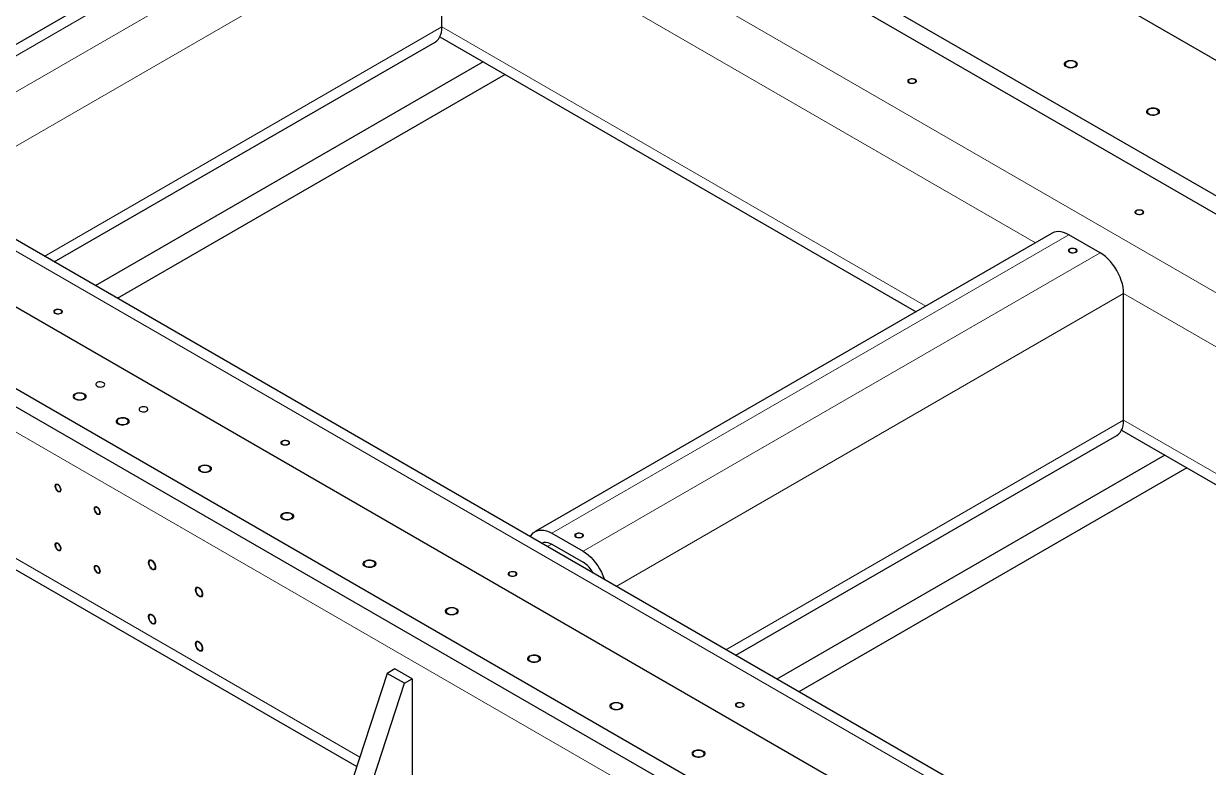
# Model space of a CAD drawing. Header units: millimetres. Extents: x 30 to 8380, y 30 to 5898.
# Drawn here: x 1466 to 2001, y 4706 to 5041 of the extents above; entities that cross this region are included whole.
import ezdxf

# ---------------------------------------------------------------- set-up
doc = ezdxf.new("R2010")
doc.units = ezdxf.units.MM
doc.header["$LTSCALE"] = 10

msp = doc.modelspace()

# ---------------------------------------------------------------- linework, layer by layer
at = {"color": 7, "linetype": 'Continuous', "lineweight": 25}
for p, q in [((2398.2003558, 4797.3803766), (785.9968947, 5728.085624)), ((732.9638861, 5697.4703198), (2345.1673472, 4766.7650724)), ((732.9638861, 5689.3049117), (2345.1673472, 4758.5996642)), ((2067.3491515, 4594.6319484), (448.0746226, 5529.4192365)), ((2030.858383, 4585.3183695), (418.6549219, 5516.023617)), ((386.8351167, 5497.6544345), (1999.0385778, 4566.949187)), ((386.8351167, 5489.4890263), (1999.0385778, 4558.7837789)), ((1622.7830009, 5124.276711), (1389.4377631, 4989.5693725)), ((1655.0311288, 5039.8409793), (1655.0311288, 5096.9988361)), ((1654.078211, 5035.3171697), (1868.9724847, 4911.2613461)), ((1479.9806458, 4933.7125692), (1651.9239175, 5032.9733072)), ((1673.6192058, 5024.0363936), (1498.5687228, 4922.9819008)), ((1683.5203098, 5018.3206079), (1508.4698269, 4917.2661151)), ((1930.3744507, 4946.7079467), (1697.029213, 4812.0006082)), ((1952.0159769, 4937.8012448), (1937.8738412, 4945.9653259)), ((1962.6225786, 4862.2722149), (1962.6225786, 4919.4300718)), ((1334.0046501, 4869.0362153), (1616.5570608, 4705.9221806)), ((1787.5720956, 4756.1438049), (1959.5153674, 4855.4045428)), ((1961.6696609, 4857.7484054), (2176.5639345, 4733.6925818)), ((1981.2106556, 4846.4676292), (1806.1601727, 4745.4131365)), ((1991.1117596, 4840.7518436), (1816.0612767, 4739.6973508)), ((1704.5286035, 4811.2579875), (1718.6707391, 4803.0939063)), ((1704.5286035, 4806.3587426), (1718.6707391, 4798.1946615)), ((1630.2823914, 4747.9830413), (1607.301421, 4677.5585526)), ((1633.8179253, 4750.0240616), (1630.2823914, 4747.9830413)), ((1638.060566, 4743.4927967), (1630.2823914, 4747.9830413)), ((1641.5960999, 4745.5338169), (1633.8179253, 4750.0240616)), ((1615.0795956, 4673.068308), (1638.060566, 4743.4927967)), ((1638.060566, 4743.4927967), (1641.5960999, 4745.5338169)), ((1641.5960999, 4745.5338169), (1641.5960999, 4684.2932561))]:
    msp.add_line(p, q, dxfattribs=at)
at = {"color": 8, "linetype": 'Continuous', "lineweight": 18}
for p, q in [((695.1336733, 5675.6300758), (2314.4082022, 4740.8427878)), ((440.5752321, 5528.6766157), (2059.849761, 4593.8893277)), ((380.4711557, 5481.7311588), (1999.7456846, 4546.9438707)), ((1396.9371536, 4988.8267518), (1630.2823914, 5123.5340902)), ((1411.0792893, 4980.6626707), (1644.4245271, 5115.3700091)), ((1426.0805084, 4964.8284563), (1655.0311288, 5096.9988361)), ((1655.0311288, 5096.9988361), (1922.8726221, 4942.3772332)), ((1475.5860284, 4936.2495278), (1655.0311288, 5039.8409793)), ((1655.0311288, 5039.8409793), (1873.3671021, 4913.7983048)), ((1704.5286035, 4811.2579875), (1937.8738412, 4945.9653259)), ((1718.6707391, 4803.0939063), (1952.0159769, 4937.8012448)), ((1733.6719582, 4787.2596919), (1962.6225786, 4919.4300718)), ((1962.6225786, 4919.4300718), (2230.464072, 4764.8084689)), ((1334.0046501, 4874.1101326), (1617.9503214, 4710.1917856)), ((1783.1774783, 4758.6807635), (1962.6225786, 4862.2722149)), ((1962.6225786, 4862.2722149), (2180.9585519, 4736.2295404)), ((1702.5592598, 4805.2206704), (1704.5296379, 4806.3581454))]:
    msp.add_line(p, q, dxfattribs=at)
at = {"color": 7, "linetype": 'Continuous', "lineweight": 25, "flags": 128}
for points in [[(1651.9239175, 5032.9733072), (1651.9245271, 5032.9736591), (1652.7171022, 5033.5402653), (1653.4053934, 5034.2631078), (1653.980745, 5035.1330962), (1654.4359216, 5036.13929), (1654.7651991, 5037.2690358), (1654.9644367, 5038.5081263), (1655.0311288, 5039.8409793)], [(1936.9546024, 5021.9742481), (1937.5079437, 5021.7320113), (1938.1539754, 5021.5849404), (1938.8447846, 5021.543943), (1939.5291368, 5021.6120596), (1940.156277, 5021.7842384), (1940.6796929, 5022.0477097), (1941.0605653, 5022.3829329), (1941.2706465, 5022.7650462), (1941.2943558, 5023.1657098), (1941.1299348, 5023.5552086), (1940.7895778, 5023.904655), (1940.2985275, 5024.1881322), (1939.693203, 5024.3846162), (1939.0184983, 5024.4795344), (1938.3244532, 5024.4658473), (1937.6625419, 5024.34457), (1937.0818553, 5024.1246971), (1936.6254603, 5023.8225355), (1936.3272056, 5023.4604952), (1936.2092113, 5023.065427), (1936.2802286, 5022.6666314), (1936.5349905, 5022.2936852), (1936.9546024, 5021.9742481)], [(1865.9610816, 5014.6660685), (1866.4165289, 5014.4783443), (1866.9528857, 5014.3861628), (1867.5120292, 5014.3995134), (1868.0333677, 5014.5169492), (1868.460406, 5014.7257444), (1868.746868, 5015.0032726), (1868.8617109, 5015.3194595), (1868.7924898, 5015.6400413), (1868.5467059, 5015.9302779), (1868.1509937, 5016.1587177), (1867.6482347, 5016.3006057), (1867.0929107, 5016.3405662), (1866.5451996, 5016.2742688), (1866.0644544, 5016.1088978), (1865.7027714, 5015.8623738), (1865.4993445, 5015.5614115), (1865.4762181, 5015.2386248), (1865.6358985, 5014.9289927), (1865.9610816, 5014.6660685)], [(1974.0777084, 5000.5435352), (1974.6310497, 5000.3012984), (1975.2770815, 5000.1542275), (1975.9678906, 5000.11323), (1976.6522428, 5000.1813467), (1977.279383, 5000.3535255), (1977.8027989, 5000.6169967), (1978.1836713, 5000.95222), (1978.3937525, 5001.3343332), (1978.4174618, 5001.7349969), (1978.2530408, 5002.1244956), (1977.9126838, 5002.473942), (1977.4216335, 5002.7574193), (1976.816309, 5002.9539032), (1976.1416043, 5003.0488215), (1975.4475593, 5003.0351344), (1974.785648, 5002.9138571), (1974.2049614, 5002.6939842), (1973.7485663, 5002.3918226), (1973.4503116, 5002.0297823), (1973.3323173, 5001.6347141), (1973.4033347, 5001.2359185), (1973.6580965, 5000.8629723), (1974.0777084, 5000.5435352)], [(1968.4915649, 4955.4764804), (1968.9470122, 4955.2887562), (1969.4833689, 4955.1965747), (1970.0425125, 4955.2099252), (1970.563851, 4955.3273611), (1970.9908893, 4955.5361563), (1971.2773512, 4955.8136845), (1971.3921942, 4956.1298714), (1971.3229731, 4956.4504532), (1971.0771892, 4956.7406898), (1970.681477, 4956.9691296), (1970.178718, 4957.1110176), (1969.6233939, 4957.1509781), (1969.0756828, 4957.0846807), (1968.5949377, 4956.9193097), (1968.2332547, 4956.6727857), (1968.0298278, 4956.3718234), (1968.0067014, 4956.0490367), (1968.1663817, 4955.7394046), (1968.4915649, 4955.4764804)], [(1937.8738412, 4945.9653259), (1936.6862786, 4946.5738776), (1935.5136503, 4947.0207494), (1934.3707028, 4947.3003214), (1933.2718092, 4947.409078), (1932.2307889, 4947.3456515), (1931.2607332, 4947.1108394), (1930.3744507, 4946.7079467)], [(1938.4395267, 4938.127808), (1938.894974, 4937.9400838), (1939.4313307, 4937.8479023), (1939.9904743, 4937.8612529), (1940.5118128, 4937.9786887), (1940.9388511, 4938.1874839), (1941.225313, 4938.4650122), (1941.340156, 4938.781199), (1941.2709349, 4939.1017808), (1941.025151, 4939.3920174), (1940.6294388, 4939.6204572), (1940.1266798, 4939.7623452), (1939.5713557, 4939.8023057), (1939.0236446, 4939.7360083), (1938.5428995, 4939.5706373), (1938.1812165, 4939.3241133), (1937.9777896, 4939.023151), (1937.9546632, 4938.7003643), (1938.1143435, 4938.3907322), (1938.4395267, 4938.127808)], [(1962.6225786, 4919.4300718), (1962.5558865, 4920.8399258), (1962.3566489, 4922.309051), (1962.0273714, 4923.8189726), (1961.5721948, 4925.3507021), (1960.9968432, 4926.8849774), (1960.308552, 4928.4025039), (1959.5159769, 4929.8841979), (1958.6290849, 4931.3114263), (1957.6590292, 4932.6662408), (1956.6180089, 4933.9316038), (1955.5191153, 4935.0916027), (1954.3761678, 4936.1316498), (1953.2035395, 4937.0386659), (1952.0159769, 4937.8012448)], [(1480.5878859, 4910.5740343), (1481.0433332, 4910.38631), (1481.5796899, 4910.2941285), (1482.1388335, 4910.3074791), (1482.660172, 4910.424915), (1483.0872103, 4910.6337101), (1483.3736722, 4910.9112384), (1483.4885152, 4911.2274253), (1483.4192941, 4911.548007), (1483.1735102, 4911.8382436), (1482.777798, 4912.0666834), (1482.275039, 4912.2085714), (1481.7197149, 4912.2485319), (1481.1720038, 4912.1822345), (1480.6912587, 4912.0168635), (1480.3295757, 4911.7703396), (1480.1261487, 4911.4693773), (1480.1030224, 4911.1465905), (1480.2627027, 4910.8369584), (1480.5878859, 4910.5740343)], [(1499.4676369, 4877.5924735), (1499.9473132, 4877.3881037), (1500.5100273, 4877.2744345), (1501.1057794, 4877.261566), (1501.6816345, 4877.3506414), (1502.1864253, 4877.5337461), (1502.5752989, 4877.7946105), (1502.8137021, 4878.1100555), (1502.8804519, 4878.4520526), (1502.7696171, 4878.7902137), (1502.491046, 4879.0944918), (1502.0694908, 4879.3378505), (1501.5424086, 4879.4986661), (1500.9566329, 4879.5626497), (1500.3642124, 4879.5241159), (1499.8177863, 4879.3864886), (1499.365907, 4879.1619967), (1499.048726, 4878.8705872), (1498.8944261, 4878.5381531), (1498.9167175, 4878.1942327), (1499.1136197, 4877.8693848), (1499.4676369, 4877.5924735)], [(1489.7095633, 4871.9592576), (1490.2629046, 4871.7170208), (1490.9089363, 4871.5699499), (1491.5997455, 4871.5289524), (1492.2840977, 4871.5970691), (1492.9112379, 4871.7692479), (1493.4346538, 4872.0327191), (1493.8155262, 4872.3679423), (1494.0256074, 4872.7500556), (1494.0493167, 4873.1507193), (1493.8848957, 4873.540218), (1493.5445387, 4873.8896644), (1493.0534884, 4874.1731417), (1492.4481639, 4874.3696256), (1491.7734592, 4874.4645439), (1491.0794141, 4874.4508568), (1490.4175028, 4874.3295795), (1489.8368162, 4874.1097065), (1489.3804212, 4873.807545), (1489.0821665, 4873.4455046), (1488.9641722, 4873.0504365), (1489.0351895, 4872.6516409), (1489.2899514, 4872.2786947), (1489.7095633, 4871.9592576)], [(1518.9130734, 4866.366862), (1519.3927497, 4866.1624922), (1519.9554637, 4866.048823), (1520.5512159, 4866.0359544), (1521.127071, 4866.1250299), (1521.6318618, 4866.3081346), (1522.0207354, 4866.568999), (1522.2591386, 4866.884444), (1522.3258884, 4867.2264411), (1522.2150536, 4867.5646022), (1521.9364825, 4867.8688803), (1521.5149273, 4868.1122389), (1520.9878451, 4868.2730546), (1520.4020693, 4868.3370381), (1519.8096489, 4868.2985043), (1519.2632228, 4868.1608771), (1518.8113435, 4867.9363851), (1518.4941624, 4867.6449756), (1518.3398625, 4867.3125415), (1518.362154, 4866.9686211), (1518.5590562, 4866.6437732), (1518.9130734, 4866.366862)], [(1509.1549998, 4860.733646), (1509.708341, 4860.4914092), (1510.3543728, 4860.3443383), (1511.0451819, 4860.3033409), (1511.7295342, 4860.3714575), (1512.3566744, 4860.5436363), (1512.8800903, 4860.8071076), (1513.2609627, 4861.1423308), (1513.4710439, 4861.5244441), (1513.4947532, 4861.9251078), (1513.3303321, 4862.3146065), (1512.9899751, 4862.6640529), (1512.4989249, 4862.9475302), (1511.8936004, 4863.1440141), (1511.2188957, 4863.2389323), (1510.5248506, 4863.2252452), (1509.8629393, 4863.1039679), (1509.2822527, 4862.884095), (1508.8258577, 4862.5819334), (1508.5276029, 4862.2198931), (1508.4096087, 4861.8248249), (1508.480626, 4861.4260293), (1508.7353879, 4861.0530831), (1509.1549998, 4860.733646)], [(1959.5153674, 4855.4045428), (1959.5159769, 4855.4048948), (1960.308552, 4855.971501), (1960.9968432, 4856.6943434), (1961.5721948, 4857.5643319), (1962.0273714, 4858.5705257), (1962.3566489, 4859.7002715), (1962.5558865, 4860.939362), (1962.6225786, 4862.2722149)], [(1583.1183691, 4851.3844461), (1583.5738164, 4851.1967219), (1584.1101732, 4851.1045404), (1584.6693167, 4851.117891), (1585.1906552, 4851.2353268), (1585.6176936, 4851.444122), (1585.9041555, 4851.7216503), (1586.0189984, 4852.0378372), (1585.9497774, 4852.3584189), (1585.7039935, 4852.6486555), (1585.3082812, 4852.8770953), (1584.8055222, 4853.0189833), (1584.2501982, 4853.0589438), (1583.7024871, 4852.9926464), (1583.2217419, 4852.8272754), (1582.8600589, 4852.5807515), (1582.656632, 4852.2797891), (1582.6335057, 4851.9570024), (1582.793186, 4851.6473703), (1583.1183691, 4851.3844461)], [(1546.2781058, 4839.3029331), (1546.8314471, 4839.0606963), (1547.4774788, 4838.9136254), (1548.1682879, 4838.872628), (1548.8526402, 4838.9407446), (1549.4797804, 4839.1129234), (1550.0031963, 4839.3763946), (1550.3840687, 4839.7116179), (1550.5941499, 4840.0937311), (1550.6178592, 4840.4943948), (1550.4534381, 4840.8838935), (1550.1130811, 4841.23334), (1549.6220309, 4841.5168172), (1549.0167064, 4841.7133011), (1548.3420017, 4841.8082194), (1547.6479566, 4841.7945323), (1546.9860453, 4841.673255), (1546.4053587, 4841.4533821), (1545.9489637, 4841.1512205), (1545.650709, 4840.7891802), (1545.5327147, 4840.394112), (1545.603732, 4839.9953164), (1545.8584939, 4839.6223702), (1546.2781058, 4839.3029331)], [(1482.9920489, 4830.9699306), (1482.9269168, 4831.4582522), (1482.7385786, 4831.9688565), (1482.4474437, 4832.4464115), (1482.0850609, 4832.8391669), (1481.6907003, 4833.1045614), (1481.3070967, 4833.2138355), (1480.9758197, 4833.1551476), (1480.7327682, 4832.9348574), (1480.6042807, 4832.5768368), (1480.6042807, 4832.1198829), (1480.7327682, 4831.6135138), (1480.9758197, 4831.1126023), (1481.3070967, 4830.6714301), (1481.6907003, 4830.3378049), (1482.0850609, 4830.1478803), (1482.4474437, 4830.1222375), (1482.7385786, 4830.2636553), (1482.9269168, 4830.5568089), (1482.9920489, 4830.9699306)], [(1500.6697184, 4820.7648292), (1500.6045863, 4821.2531508), (1500.4162481, 4821.7637551), (1500.1251132, 4822.2413101), (1499.7627305, 4822.6340655), (1499.3683698, 4822.89946), (1498.9847663, 4823.0087341), (1498.6534892, 4822.9500462), (1498.4104378, 4822.729756), (1498.2819502, 4822.3717354), (1498.2819502, 4821.9147815), (1498.4104378, 4821.4084124), (1498.6534892, 4820.9075009), (1498.9847663, 4820.4663287), (1499.3683698, 4820.1327035), (1499.7627305, 4819.9427789), (1500.1251132, 4819.9171361), (1500.4162481, 4820.0585539), (1500.6045863, 4820.3517075), (1500.6697184, 4820.7648292)], [(1583.4012118, 4817.8722202), (1583.9545531, 4817.6299834), (1584.6005849, 4817.4829125), (1585.291394, 4817.441915), (1585.9757462, 4817.5100317), (1586.6028864, 4817.6822105), (1587.1263023, 4817.9456817), (1587.5071747, 4818.2809049), (1587.7172559, 4818.6630182), (1587.7409652, 4819.0636819), (1587.5765442, 4819.4531806), (1587.2361872, 4819.802627), (1586.7451369, 4820.0861043), (1586.1398124, 4820.2825882), (1585.4651077, 4820.3775064), (1584.7710626, 4820.3638194), (1584.1091513, 4820.2425421), (1583.5284647, 4820.0226691), (1583.0720697, 4819.7205075), (1582.773815, 4819.3584672), (1582.6558207, 4818.9633991), (1582.726838, 4818.5646035), (1582.9815999, 4818.1916573), (1583.4012118, 4817.8722202)], [(1694.8749195, 4809.6567457), (1694.9723855, 4809.8408192), (1695.5477371, 4810.7108076), (1696.2360283, 4811.43365), (1697.0286035, 4812.0002563), (1697.9154954, 4812.403501), (1698.8855511, 4812.638313), (1699.9265714, 4812.7017396), (1701.025465, 4812.592983), (1702.1684125, 4812.3134109), (1703.3410408, 4811.8665392), (1704.5286035, 4811.2579875)], [(1715.7008906, 4809.5435304), (1716.1563379, 4809.3558062), (1716.6926946, 4809.2636247), (1717.2518382, 4809.2769753), (1717.7731767, 4809.3944111), (1718.200215, 4809.6032063), (1718.486677, 4809.8807345), (1718.6015199, 4810.1969214), (1718.5322988, 4810.5175032), (1718.2865149, 4810.8077398), (1717.8908027, 4811.0361796), (1717.3880437, 4811.1780676), (1716.8327197, 4811.2180281), (1716.2850086, 4811.1517307), (1715.8042634, 4810.9863597), (1715.4425804, 4810.7398357), (1715.2391535, 4810.4388734), (1715.2160271, 4810.1160867), (1715.3757075, 4809.8064546), (1715.7008906, 4809.5435304)], [(1482.9920489, 4804.4323542), (1482.9269168, 4804.9206758), (1482.7385786, 4805.4312801), (1482.4474437, 4805.9088351), (1482.0850609, 4806.3015905), (1481.6907003, 4806.566985), (1481.3070967, 4806.6762591), (1480.9758197, 4806.6175712), (1480.7327682, 4806.397281), (1480.6042807, 4806.0392604), (1480.6042807, 4805.5823065), (1480.7327682, 4805.0759374), (1480.9758197, 4804.5750259), (1481.3070967, 4804.1338537), (1481.6907003, 4803.8002285), (1482.0850609, 4803.6103039), (1482.4474437, 4803.5846611), (1482.7385786, 4803.7260789), (1482.9269168, 4804.0192325), (1482.9920489, 4804.4323542)], [(1699.9249511, 4806.7414244), (1700.3610953, 4806.9696299), (1701.0879864, 4807.1783618), (1701.8849185, 4807.2208069), (1702.7356684, 4807.0961012), (1703.6229174, 4806.8067832), (1704.5286035, 4806.3587426)], [(1718.6707391, 4803.0939063), (1719.8583017, 4802.3313275), (1721.03093, 4801.4243114), (1722.1738775, 4800.3842643), (1723.2727711, 4799.2242654), (1724.3137914, 4797.9589024), (1725.2838471, 4796.6040879), (1726.1707391, 4795.1768595), (1726.9633142, 4793.6951655), (1727.6516054, 4792.1776389), (1728.226957, 4790.6433637), (1728.3244231, 4790.3467582)], [(1500.6697184, 4794.2272528), (1500.6045863, 4794.7155744), (1500.4162481, 4795.2261787), (1500.1251132, 4795.7037337), (1499.7627305, 4796.0964891), (1499.3683698, 4796.3618836), (1498.9847663, 4796.4711577), (1498.6534892, 4796.4124698), (1498.4104378, 4796.1921796), (1498.2819502, 4795.834159), (1498.2819502, 4795.3772051), (1498.4104378, 4794.870836), (1498.6534892, 4794.3699245), (1498.9847663, 4793.9287523), (1499.3683698, 4793.5951271), (1499.7627305, 4793.4052025), (1500.1251132, 4793.3795597), (1500.4162481, 4793.5209775), (1500.6045863, 4793.8141311), (1500.6697184, 4794.2272528)], [(1525.7189762, 4796.0974404), (1525.6522198, 4796.6474222), (1525.4578822, 4797.2256111), (1525.1532312, 4797.7806323), (1524.7653364, 4798.2631698), (1524.3286638, 4798.630348), (1523.8820139, 4798.8495415), (1523.4650733, 4798.9012741), (1523.1148891, 4798.780949), (1522.8625767, 4798.4992577), (1522.7305552, 4798.0812297), (1522.7305552, 4797.5640085), (1522.8625767, 4796.9935516), (1523.1148891, 4796.4205466), (1523.4650733, 4795.8959075), (1523.8820139, 4795.4662507), (1524.3286638, 4795.1697532), (1524.7653364, 4795.03276), (1525.1532312, 4795.0674437), (1525.4578822, 4795.2707223), (1525.6522198, 4795.6245338), (1525.7189762, 4796.0974404)], [(1620.5243178, 4796.4415072), (1621.0776591, 4796.1992704), (1621.7236909, 4796.0521995), (1622.4145, 4796.0112021), (1623.0988522, 4796.0793187), (1623.7259924, 4796.2514975), (1624.2494084, 4796.5149688), (1624.6302807, 4796.850192), (1624.8403619, 4797.2323053), (1624.8640712, 4797.6329689), (1624.6996502, 4798.0224677), (1624.3592932, 4798.3719141), (1623.8682429, 4798.6553914), (1623.2629184, 4798.8518753), (1622.5882137, 4798.9467935), (1621.8941687, 4798.9331064), (1621.2322574, 4798.8118291), (1620.6515708, 4798.5919562), (1620.1951757, 4798.2897946), (1619.896921, 4797.9277543), (1619.7789267, 4797.5326861), (1619.8499441, 4797.1338905), (1620.1047059, 4796.7609443), (1620.5243178, 4796.4415072)], [(1685.6488524, 4792.194858), (1686.1042997, 4792.0071338), (1686.6406564, 4791.9149523), (1687.1998, 4791.9283029), (1687.7211385, 4792.0457387), (1688.1481768, 4792.2545339), (1688.4346388, 4792.5320622), (1688.5494817, 4792.8482491), (1688.4802606, 4793.1688308), (1688.2344767, 4793.4590674), (1687.8387645, 4793.6875072), (1687.3360055, 4793.8293952), (1686.7806815, 4793.8693557), (1686.2329704, 4793.8030583), (1685.7522252, 4793.6376873), (1685.3905422, 4793.3911633), (1685.1871153, 4793.090201), (1685.1639889, 4792.7674143), (1685.3236693, 4792.4577822), (1685.6488524, 4792.194858)], [(1546.9321796, 4783.8513187), (1546.8654232, 4784.4013006), (1546.6710856, 4784.9794894), (1546.3664347, 4785.5345106), (1545.9785398, 4786.0170481), (1545.5418673, 4786.3842263), (1545.0952173, 4786.6034199), (1544.6782767, 4786.6551524), (1544.3280925, 4786.5348274), (1544.0757801, 4786.253136), (1543.9437586, 4785.835108), (1543.9437586, 4785.3178868), (1544.0757801, 4784.74743), (1544.3280925, 4784.174425), (1544.6782767, 4783.6497858), (1545.0952173, 4783.220129), (1545.5418673, 4782.9236315), (1545.9785398, 4782.7866384), (1546.3664347, 4782.821322), (1546.6710856, 4783.0246007), (1546.8654232, 4783.3784121), (1546.9321796, 4783.8513187)], [(1525.7189762, 4771.601216), (1525.6522198, 4772.1511979), (1525.4578822, 4772.7293867), (1525.1532312, 4773.2844079), (1524.7653364, 4773.7669454), (1524.3286638, 4774.1341236), (1523.8820139, 4774.3533172), (1523.4650733, 4774.4050498), (1523.1148891, 4774.2847247), (1522.8625767, 4774.0030334), (1522.7305552, 4773.5850053), (1522.7305552, 4773.0677842), (1522.8625767, 4772.4973273), (1523.1148891, 4771.9243223), (1523.4650733, 4771.3996831), (1523.8820139, 4770.9700264), (1524.3286638, 4770.6735288), (1524.7653364, 4770.5365357), (1525.1532312, 4770.5712193), (1525.4578822, 4770.774498), (1525.6522198, 4771.1283094), (1525.7189762, 4771.601216)], [(1657.6474239, 4775.0107943), (1658.2007651, 4774.7685575), (1658.8467969, 4774.6214866), (1659.537606, 4774.5804892), (1660.2219583, 4774.6486058), (1660.8490984, 4774.8207846), (1661.3725144, 4775.0842558), (1661.7533867, 4775.4194791), (1661.9634679, 4775.8015923), (1661.9871772, 4776.202256), (1661.8227562, 4776.5917547), (1661.4823992, 4776.9412012), (1660.9913489, 4777.2246784), (1660.3860244, 4777.4211623), (1659.7113197, 4777.5160806), (1659.0172747, 4777.5023935), (1658.3553634, 4777.3811162), (1657.7746768, 4777.1612433), (1657.3182817, 4776.8590817), (1657.020027, 4776.4970414), (1656.9020327, 4776.1019732), (1656.9730501, 4775.7031776), (1657.227812, 4775.3302314), (1657.6474239, 4775.0107943)], [(1546.9321796, 4759.3550943), (1546.8654232, 4759.9050762), (1546.6710856, 4760.483265), (1546.3664347, 4761.0382862), (1545.9785398, 4761.5208237), (1545.5418673, 4761.888002), (1545.0952173, 4762.1071955), (1544.6782767, 4762.1589281), (1544.3280925, 4762.038603), (1544.0757801, 4761.7569117), (1543.9437586, 4761.3388836), (1543.9437586, 4760.8216625), (1544.0757801, 4760.2512056), (1544.3280925, 4759.6782006), (1544.6782767, 4759.1535615), (1545.0952173, 4758.7239047), (1545.5418673, 4758.4274072), (1545.9785398, 4758.290414), (1546.3664347, 4758.3250977), (1546.6710856, 4758.5283763), (1546.8654232, 4758.8821878), (1546.9321796, 4759.3550943)], [(1694.7705299, 4753.5800814), (1695.3238711, 4753.3378446), (1695.9699029, 4753.1907737), (1696.660712, 4753.1497762), (1697.3450643, 4753.2178929), (1697.9722044, 4753.3900716), (1698.4956204, 4753.6535429), (1698.8764927, 4753.9887661), (1699.0865739, 4754.3708794), (1699.1102832, 4754.7715431), (1698.9458622, 4755.1610418), (1698.6055052, 4755.5104882), (1698.114455, 4755.7939655), (1697.5091304, 4755.9904494), (1696.8344257, 4756.0853676), (1696.1403807, 4756.0716806), (1695.4784694, 4755.9504033), (1694.8977828, 4755.7305303), (1694.4413877, 4755.4283687), (1694.143133, 4755.0663284), (1694.0251388, 4754.6712603), (1694.0961561, 4754.2724647), (1694.350918, 4753.8995185), (1694.7705299, 4753.5800814)], [(1731.8936359, 4732.1493684), (1732.4469771, 4731.9071316), (1733.0930089, 4731.7600607), (1733.783818, 4731.7190633), (1734.4681703, 4731.7871799), (1735.0953104, 4731.9593587), (1735.6187264, 4732.22283), (1735.9995987, 4732.5580532), (1736.2096799, 4732.9401665), (1736.2333892, 4733.3408301), (1736.0689682, 4733.7303289), (1735.7286112, 4734.0797753), (1735.237561, 4734.3632525), (1734.6322364, 4734.5597365), (1733.9575318, 4734.6546547), (1733.2634867, 4734.6409676), (1732.6015754, 4734.5196903), (1732.0208888, 4734.2998174), (1731.5644938, 4733.9976558), (1731.266239, 4733.6356155), (1731.1482448, 4733.2405473), (1731.2192621, 4732.8417517), (1731.474024, 4732.4688055), (1731.8936359, 4732.1493684)], [(1788.1793357, 4733.0052699), (1788.634783, 4732.8175457), (1789.1711397, 4732.7253642), (1789.7302833, 4732.7387148), (1790.2516218, 4732.8561506), (1790.6786601, 4733.0649458), (1790.965122, 4733.3424741), (1791.079965, 4733.6586609), (1791.0107439, 4733.9792427), (1790.76496, 4734.2694793), (1790.3692478, 4734.4979191), (1789.8664888, 4734.6398071), (1789.3111647, 4734.6797676), (1788.7634536, 4734.6134702), (1788.2827085, 4734.4480992), (1787.9210255, 4734.2015752), (1787.7175986, 4733.9006129), (1787.6944722, 4733.5778262), (1787.8541525, 4733.2681941), (1788.1793357, 4733.0052699)], [(1769.0167419, 4710.7186555), (1769.5700831, 4710.4764187), (1770.2161149, 4710.3293478), (1770.906924, 4710.2883504), (1771.5912763, 4710.356467), (1772.2184165, 4710.5286458), (1772.7418324, 4710.792117), (1773.1227048, 4711.1273403), (1773.332786, 4711.5094535), (1773.3564952, 4711.9101172), (1773.1920742, 4712.2996159), (1772.8517172, 4712.6490623), (1772.360667, 4712.9325396), (1771.7553424, 4713.1290235), (1771.0806378, 4713.2239418), (1770.3865927, 4713.2102547), (1769.7246814, 4713.0889774), (1769.1439948, 4712.8691045), (1768.6875998, 4712.5669429), (1768.389345, 4712.2049026), (1768.2713508, 4711.8098344), (1768.3423681, 4711.4110388), (1768.59713, 4711.0380926), (1769.0167419, 4710.7186555)]]:
    msp.add_lwpolyline(points, dxfattribs=at)
at = {"color": 7, "linetype": 'Continuous', "lineweight": 25}
msp.add_arc((1711.7133873, 4787.0866416), 13.1069771, 28.109395716, 57.939608079, dxfattribs=at)
at = {"color": 7, "linetype": 'Continuous', "lineweight": 18}
for points, knots in [([(1940.8786297, 5021.7905563), (1940.284849, 5021.5244811), (1939.594698, 5021.3520712), (1938.851957, 5021.2841599), (1938.103295, 5021.3250142), (1937.3957532, 5021.4720671), (1936.7737891, 5021.7160787), (1936.276483, 5022.041717), (1935.9350824, 5022.4285207), (1935.7710388, 5022.8521857), (1935.7946597, 5023.2860915), (1936.0044608, 5023.7029742), (1936.3872597, 5024.0766396), (1936.9190036, 5024.3836088), (1937.566281, 5024.6045939), (1938.2884213, 5024.7257095), (1939.0400497, 5024.7393455), (1939.7739385, 5024.6446452), (1940.4439749, 5024.4475588), (1941.0080579, 5024.1604701), (1941.4307443, 5023.8014179), (1941.685475, 5023.3929627), (1941.7562444, 5022.9607693), (1941.6386058, 5022.531994), (1941.3399508, 5022.1335784), (1940.8790451, 5021.7905563), (1941.0437948, 5021.9006294), (1940.8790451, 5021.7905563)], [0, 0, 0, 0, 0.039983242, 0.0799839403, 0.1199846385, 0.1599853368, 0.199986035, 0.2399867333, 0.2799874315, 0.3199881298, 0.359988828, 0.3999895263, 0.4399902245, 0.4799909228, 0.519991621, 0.5599923193, 0.5999930175, 0.6399937158, 0.679994414, 0.7199951123, 0.7599958105, 0.7999965088, 0.839997207, 0.8799979053, 0.9199986035, 0.9599993018, 1, 1, 1, 1]), ([(1868.5770035, 5014.5436073), (1868.0977004, 5014.3392375), (1867.5349863, 5014.2255683), (1866.9392342, 5014.2126997), (1866.3633791, 5014.3017752), (1865.8585883, 5014.4848799), (1865.4697147, 5014.7457442), (1865.2313115, 5015.0611893), (1865.1645617, 5015.4031864), (1865.2753965, 5015.7413475), (1865.5539676, 5016.0456256), (1865.9755228, 5016.2889842), (1866.502605, 5016.4497999), (1867.0883807, 5016.5137834), (1867.6808012, 5016.4752496), (1868.2272273, 5016.3376224), (1868.6791066, 5016.1131304), (1868.9962876, 5015.8217209), (1869.1505875, 5015.4892868), (1869.1282961, 5015.1453664), (1868.9313939, 5014.8205185), (1868.5773767, 5014.5436073), (1868.7061409, 5014.6321118), (1868.5773767, 5014.5436073)], [0, 0, 0, 0, 0.0475962072, 0.0952163969, 0.1428365865, 0.1904567762, 0.2380769658, 0.2856971554, 0.3333173451, 0.3809375347, 0.4285577243, 0.476177914, 0.5237981036, 0.5714182933, 0.6190384829, 0.6666586725, 0.7142788622, 0.7618990518, 0.8095192414, 0.8571394311, 0.9047596207, 0.9523798104, 1, 1, 1, 1]), ([(1978.0015945, 5000.3598434), (1977.407955, 5000.0937681), (1976.7178041, 4999.9213583), (1975.975063, 4999.853447), (1975.226401, 4999.8943013), (1974.5188592, 5000.0413542), (1973.8968951, 5000.2853658), (1973.399589, 5000.611004), (1973.0581884, 5000.9978078), (1972.8941448, 5001.4214728), (1972.9177657, 5001.8553786), (1973.1275669, 5002.2722613), (1973.5103657, 5002.6459267), (1974.0421096, 5002.9528959), (1974.6893871, 5003.1738809), (1975.4115273, 5003.2949965), (1976.1631557, 5003.3086326), (1976.8970445, 5003.2139322), (1977.5670809, 5003.0168459), (1978.1311639, 5002.7297572), (1978.5538503, 5002.3707049), (1978.808581, 5001.9622498), (1978.8793504, 5001.5300564), (1978.7617118, 5001.1012811), (1978.4630568, 5000.7028655), (1978.0021511, 5000.3598434), (1978.1669008, 5000.4699165), (1978.0021511, 5000.3598434)], [0, 0, 0, 0, 0.0399775482, 0.0799784837, 0.1199794192, 0.1599803547, 0.1999812902, 0.2399822257, 0.2799831612, 0.3199840967, 0.3599850322, 0.3999859676, 0.4399869031, 0.4799878386, 0.5199887741, 0.5599897096, 0.5999906451, 0.6399915806, 0.6799925161, 0.7199934516, 0.7599943871, 0.7999953225, 0.839996258, 0.8799971935, 0.919998129, 0.9599990645, 1, 1, 1, 1]), ([(1971.1077213, 4955.3540192), (1970.6281837, 4955.1496494), (1970.0654696, 4955.0359802), (1969.4697174, 4955.0231116), (1968.8938623, 4955.112187), (1968.3890716, 4955.2952918), (1968.000198, 4955.5561561), (1967.7617947, 4955.8716012), (1967.695045, 4956.2135983), (1967.8058797, 4956.5517594), (1968.0844508, 4956.8560375), (1968.506006, 4957.0993961), (1969.0330883, 4957.2602118), (1969.618864, 4957.3241953), (1970.2112845, 4957.2856615), (1970.7577106, 4957.1480343), (1971.2095898, 4956.9235423), (1971.5267709, 4956.6321328), (1971.6810708, 4956.2996987), (1971.6587793, 4955.9557783), (1971.4618772, 4955.6309304), (1971.10786, 4955.3540192), (1971.2366242, 4955.4425237), (1971.10786, 4955.3540192)], [0, 0, 0, 0, 0.0476105628, 0.0952300347, 0.1428495065, 0.1904689784, 0.2380884502, 0.2857079221, 0.333327394, 0.3809468658, 0.4285663377, 0.4761858095, 0.5238052814, 0.5714247533, 0.6190442251, 0.666663697, 0.7142831688, 0.7619026407, 0.8095221126, 0.8571415844, 0.9047610563, 0.9523805281, 1, 1, 1, 1]), ([(1941.0550594, 4938.0053468), (1940.5761455, 4937.800977), (1940.0134314, 4937.6873078), (1939.4176792, 4937.6744392), (1938.8418241, 4937.7635147), (1938.3370334, 4937.9466194), (1937.9481598, 4938.2074838), (1937.7097565, 4938.5229288), (1937.6430068, 4938.8649259), (1937.7538415, 4939.203087), (1938.0324126, 4939.5073651), (1938.4539678, 4939.7507237), (1938.9810501, 4939.9115394), (1939.5668258, 4939.975523), (1940.1592463, 4939.9369891), (1940.7056723, 4939.7993619), (1941.1575516, 4939.5748699), (1941.4747327, 4939.2834604), (1941.6290326, 4938.9510264), (1941.6067411, 4938.607106), (1941.409839, 4938.2822581), (1941.0558218, 4938.0053468), (1941.184586, 4938.0938513), (1941.0558218, 4938.0053468)], [0, 0, 0, 0, 0.0475723988, 0.0951937788, 0.1428151589, 0.1904365389, 0.238057919, 0.2856792991, 0.3333006791, 0.3809220592, 0.4285434393, 0.4761648193, 0.5237861994, 0.5714075794, 0.6190289595, 0.6666503396, 0.7142717196, 0.7618930997, 0.8095144798, 0.8571358598, 0.9047572399, 0.9523786199, 1, 1, 1, 1]), ([(1483.2031727, 4910.451573), (1482.7245046, 4910.2472032), (1482.1617906, 4910.133534), (1481.5660384, 4910.1206655), (1480.9901833, 4910.2097409), (1480.4853926, 4910.3928456), (1480.096519, 4910.65371), (1479.8581157, 4910.969155), (1479.791366, 4911.3111521), (1479.9022007, 4911.6493132), (1480.1807718, 4911.9535913), (1480.602327, 4912.19695), (1481.1294093, 4912.3577656), (1481.715185, 4912.4217492), (1482.3076055, 4912.3832154), (1482.8540315, 4912.2455881), (1483.3059108, 4912.0210962), (1483.6230919, 4911.7296867), (1483.7773918, 4911.3972526), (1483.7551003, 4911.0533322), (1483.5581982, 4910.7284843), (1483.2041809, 4910.451573), (1483.3329452, 4910.5400775), (1483.2041809, 4910.451573)], [0, 0, 0, 0, 0.0475573542, 0.0951794865, 0.1428016188, 0.190423751, 0.2380458833, 0.2856680156, 0.3332901479, 0.3809122802, 0.4285344125, 0.4761565448, 0.5237786771, 0.5714008094, 0.6190229417, 0.666645074, 0.7142672063, 0.7618893385, 0.8095114708, 0.8571336031, 0.9047557354, 0.9523778677, 1, 1, 1, 1]), ([(1493.6339855, 4871.7755657), (1493.0398099, 4871.5094905), (1492.3496589, 4871.3370807), (1491.6069179, 4871.2691693), (1490.8582559, 4871.3100236), (1490.1507141, 4871.4570766), (1489.52875, 4871.7010882), (1489.0314439, 4872.0267264), (1488.6900433, 4872.4135302), (1488.5259997, 4872.8371952), (1488.5496206, 4873.271101), (1488.7594217, 4873.6879837), (1489.1422206, 4874.061649), (1489.6739645, 4874.3686182), (1490.3212419, 4874.5896033), (1491.0433822, 4874.7107189), (1491.7950106, 4874.724355), (1492.5288994, 4874.6296546), (1493.1989358, 4874.4325683), (1493.7630188, 4874.1454796), (1494.1857052, 4873.7864273), (1494.4404359, 4873.3779721), (1494.5112053, 4872.9457788), (1494.3935667, 4872.5170035), (1494.0949117, 4872.1185878), (1493.634006, 4871.7755657), (1493.7987557, 4871.8856389), (1493.634006, 4871.7755657)], [0, 0, 0, 0, 0.0399991751, 0.0799992095, 0.1199992439, 0.1599992782, 0.1999993126, 0.239999347, 0.2799993813, 0.3199994157, 0.3599994501, 0.3999994845, 0.4399995188, 0.4799995532, 0.5199995876, 0.5599996219, 0.5999996563, 0.6399996907, 0.679999725, 0.7199997594, 0.7599997938, 0.7999998282, 0.8399998625, 0.8799998969, 0.9199999313, 0.9599999656, 1, 1, 1, 1]), ([(1513.0794048, 4860.5499542), (1512.4852463, 4860.283879), (1511.7950954, 4860.1114691), (1511.0523544, 4860.0435578), (1510.3036924, 4860.0844121), (1509.5961506, 4860.231465), (1508.9741865, 4860.4754767), (1508.4768804, 4860.8011149), (1508.1354798, 4861.1879187), (1507.9714362, 4861.6115837), (1507.9950571, 4862.0454895), (1508.2048582, 4862.4623722), (1508.5876571, 4862.8360375), (1509.1194009, 4863.1430067), (1509.7666784, 4863.3639918), (1510.4888187, 4863.4851074), (1511.240447, 4863.4987434), (1511.9743359, 4863.4040431), (1512.6443722, 4863.2069567), (1513.2084553, 4862.919868), (1513.6311417, 4862.5608158), (1513.8858724, 4862.1523606), (1513.9566418, 4861.7201672), (1513.8390032, 4861.291392), (1513.5403482, 4860.8929763), (1513.0794424, 4860.5499542), (1513.2441922, 4860.6600274), (1513.0794424, 4860.5499542)], [0, 0, 0, 0, 0.0399984823, 0.0799985455, 0.1199986088, 0.159998672, 0.1999987353, 0.2399987985, 0.2799988617, 0.319998925, 0.3599989882, 0.3999990514, 0.4399991147, 0.4799991779, 0.5199992412, 0.5599993044, 0.5999993676, 0.6399994309, 0.6799994941, 0.7199995573, 0.7599996206, 0.7999996838, 0.8399997471, 0.8799998103, 0.9199998735, 0.9599999368, 1, 1, 1, 1]), ([(1585.7338905, 4851.2619849), (1585.2549879, 4851.0576151), (1584.6922739, 4850.9439459), (1584.0965217, 4850.9310773), (1583.5206666, 4851.0201528), (1583.0158758, 4851.2032575), (1582.6270023, 4851.4641219), (1582.388599, 4851.7795669), (1582.3218492, 4852.121564), (1582.432684, 4852.4597251), (1582.7112551, 4852.7640032), (1583.1328103, 4853.0073619), (1583.6598925, 4853.1681775), (1584.2456683, 4853.2321611), (1584.8380887, 4853.1936273), (1585.3845148, 4853.056), (1585.8363941, 4852.8315081), (1586.1535752, 4852.5400985), (1586.3078751, 4852.2076645), (1586.2855836, 4851.8637441), (1586.0886814, 4851.5388962), (1585.7346642, 4851.2619849), (1585.8634285, 4851.3504894), (1585.7346642, 4851.2619849)], [0, 0, 0, 0, 0.0475717042, 0.095193119, 0.1428145338, 0.1904359485, 0.2380573633, 0.2856787781, 0.3333001929, 0.3809216077, 0.4285430225, 0.4761644373, 0.5237858521, 0.5714072669, 0.6190286817, 0.6666500965, 0.7142715113, 0.761892926, 0.8095143408, 0.8571357556, 0.9047571704, 0.9523785852, 1, 1, 1, 1]), ([(1550.2023697, 4839.1192413), (1549.6083524, 4838.8531661), (1548.9182014, 4838.6807562), (1548.1754604, 4838.6128449), (1547.4267984, 4838.6536992), (1546.7192566, 4838.8007521), (1546.0972925, 4839.0447637), (1545.5999864, 4839.370402), (1545.2585858, 4839.7572057), (1545.0945422, 4840.1808707), (1545.1181631, 4840.6147765), (1545.3279642, 4841.0316592), (1545.7107631, 4841.4053246), (1546.242507, 4841.7122938), (1546.8897844, 4841.9332788), (1547.6119247, 4842.0543945), (1548.3635531, 4842.0680305), (1549.0974419, 4841.9733302), (1549.7674782, 4841.7762438), (1550.3315613, 4841.4891551), (1550.7542477, 4841.1301028), (1551.0089784, 4840.7216477), (1551.0797478, 4840.2894543), (1550.9621092, 4839.860679), (1550.6634542, 4839.4622634), (1550.2025485, 4839.1192413), (1550.3672982, 4839.2293144), (1550.2025485, 4839.1192413)], [0, 0, 0, 0, 0.0399927873, 0.0799930879, 0.1199933884, 0.1599936889, 0.1999939894, 0.23999429, 0.2799945905, 0.319994891, 0.3599951916, 0.3999954921, 0.4399957926, 0.4799960931, 0.5199963937, 0.5599966942, 0.5999969947, 0.6399972953, 0.6799975958, 0.7199978963, 0.7599981968, 0.7999984974, 0.8399987979, 0.8799990984, 0.9199993989, 0.9599996995, 1, 1, 1, 1]), ([(1483.2031727, 4830.8474694), (1483.1413514, 4830.4023808), (1482.9584455, 4830.0693818), (1482.6717151, 4829.8780607), (1482.3066376, 4829.8454173), (1481.8956517, 4829.974352), (1481.4752753, 4830.2534085), (1481.0828606, 4830.6577914), (1480.7532755, 4831.1515694), (1480.515805, 4831.6908682), (1480.3915494, 4832.2277688), (1480.3915494, 4832.7145652), (1480.515805, 4833.1080033), (1480.7532755, 4833.3731246), (1481.0828606, 4833.4863717), (1481.4752753, 4833.4376822), (1481.8956517, 4833.2313824), (1482.3066376, 4832.8858029), (1482.6717151, 4832.43165), (1482.9584455, 4831.9092771), (1483.1413514, 4831.3650994), (1483.2041809, 4830.8474694), (1483.1919076, 4831.0174196), (1483.2041809, 4830.8474694)], [0, 0, 0, 0, 0.0476110284, 0.095230477, 0.1428499256, 0.1904693742, 0.2380888227, 0.2857082713, 0.3333277199, 0.3809471685, 0.4285666171, 0.4761860656, 0.5238055142, 0.5714249628, 0.6190444114, 0.6666638599, 0.7142833085, 0.7619027571, 0.8095222057, 0.8571416543, 0.9047611028, 0.9523805514, 1, 1, 1, 1]), ([(1500.8807182, 4820.642368), (1500.8190209, 4820.1972794), (1500.636115, 4819.8642804), (1500.3493846, 4819.6729593), (1499.9843071, 4819.6403159), (1499.5733212, 4819.7692506), (1499.1529448, 4820.0483071), (1498.7605301, 4820.45269), (1498.430945, 4820.946468), (1498.1934745, 4821.4857668), (1498.0692189, 4822.0226674), (1498.0692189, 4822.5094638), (1498.1934745, 4822.902902), (1498.430945, 4823.1680232), (1498.7605301, 4823.2812703), (1499.1529448, 4823.2325809), (1499.5733212, 4823.026281), (1499.9843071, 4822.6807015), (1500.3493846, 4822.2265486), (1500.636115, 4821.7041757), (1500.8190209, 4821.159998), (1500.8818505, 4820.642368), (1500.8695772, 4820.8123182), (1500.8818505, 4820.642368)], [0, 0, 0, 0, 0.0476100512, 0.0952295486, 0.1428490461, 0.1904685435, 0.2380880409, 0.2857075384, 0.3333270358, 0.3809465333, 0.4285660307, 0.4761855281, 0.5238050256, 0.571424523, 0.6190440205, 0.6666635179, 0.7142830154, 0.7619025128, 0.8095220102, 0.8571415077, 0.9047610051, 0.9523805026, 1, 1, 1, 1]), ([(1587.3253345, 4817.6885283), (1586.7314584, 4817.4224531), (1586.0413074, 4817.2500433), (1585.2985664, 4817.1821319), (1584.5499044, 4817.2229862), (1583.8423626, 4817.3700391), (1583.2203985, 4817.6140508), (1582.7230924, 4817.939689), (1582.3816918, 4818.3264928), (1582.2176482, 4818.7501578), (1582.2412691, 4819.1840636), (1582.4510703, 4819.6009463), (1582.8338691, 4819.9746116), (1583.365613, 4820.2815808), (1584.0128905, 4820.5025659), (1584.7350307, 4820.6236815), (1585.4866591, 4820.6373176), (1586.2205479, 4820.5426172), (1586.8905843, 4820.3455309), (1587.4546673, 4820.0584421), (1587.8773537, 4819.6993899), (1588.1320844, 4819.2909347), (1588.2028538, 4818.8587414), (1588.0852152, 4818.4299661), (1587.7865602, 4818.0315504), (1587.3256545, 4817.6885283), (1587.4904042, 4817.7986015), (1587.3256545, 4817.6885283)], [0, 0, 0, 0, 0.0399870928, 0.0799876306, 0.1199881684, 0.1599887062, 0.199989244, 0.2399897818, 0.2799903196, 0.3199908574, 0.3599913952, 0.399991933, 0.4399924708, 0.4799930086, 0.5199935464, 0.5599940842, 0.599994622, 0.6399951598, 0.6799956976, 0.7199962354, 0.7599967732, 0.799997311, 0.8399978488, 0.8799983866, 0.9199989244, 0.9599994622, 1, 1, 1, 1]), ([(1718.3160782, 4809.4210692), (1717.8375094, 4809.2166994), (1717.2747953, 4809.1030302), (1716.6790432, 4809.0901616), (1716.1031881, 4809.1792371), (1715.5983973, 4809.3623418), (1715.2095237, 4809.6232062), (1714.9711205, 4809.9386512), (1714.9043707, 4810.2806483), (1715.0152055, 4810.6188094), (1715.2937766, 4810.9230875), (1715.7153318, 4811.1664461), (1716.242414, 4811.3272618), (1716.8281897, 4811.3912453), (1717.4206102, 4811.3527115), (1717.9670363, 4811.2150843), (1718.4189156, 4810.9905923), (1718.7360966, 4810.6991828), (1718.8903965, 4810.3667487), (1718.8681051, 4810.0228283), (1718.6712029, 4809.6979804), (1718.3171857, 4809.4210692), (1718.4459499, 4809.5095737), (1718.3171857, 4809.4210692)], [0, 0, 0, 0, 0.0475512838, 0.0951737196, 0.1427961554, 0.1904185912, 0.238041027, 0.2856634628, 0.3332858986, 0.3809083344, 0.4285307703, 0.4761532061, 0.5237756419, 0.5713980777, 0.6190205135, 0.6666429493, 0.7142653851, 0.7618878209, 0.8095102568, 0.8571326926, 0.9047551284, 0.9523775642, 1, 1, 1, 1]), ([(1483.2031727, 4804.309893), (1483.1413514, 4803.8648045), (1482.9584455, 4803.5318054), (1482.6717151, 4803.3404844), (1482.3066376, 4803.3078409), (1481.8956517, 4803.4367757), (1481.4752753, 4803.7158321), (1481.0828606, 4804.120215), (1480.7532755, 4804.613993), (1480.515805, 4805.1532918), (1480.3915494, 4805.6901924), (1480.3915494, 4806.1769888), (1480.515805, 4806.570427), (1480.7532755, 4806.8355482), (1481.0828606, 4806.9487953), (1481.4752753, 4806.9001059), (1481.8956517, 4806.6938061), (1482.3066376, 4806.3482265), (1482.6717151, 4805.8940736), (1482.9584455, 4805.3717007), (1483.1413514, 4804.827523), (1483.2041809, 4804.309893), (1483.1919076, 4804.4798432), (1483.2041809, 4804.309893)], [0, 0, 0, 0, 0.0476110284, 0.095230477, 0.1428499256, 0.1904693742, 0.2380888227, 0.2857082713, 0.3333277199, 0.3809471685, 0.4285666171, 0.4761860656, 0.5238055142, 0.5714249628, 0.6190444114, 0.6666638599, 0.7142833085, 0.7619027571, 0.8095222057, 0.8571416543, 0.9047611028, 0.9523805514, 1, 1, 1, 1]), ([(1500.8807182, 4794.1047916), (1500.8190209, 4793.6597031), (1500.636115, 4793.326704), (1500.3493846, 4793.135383), (1499.9843071, 4793.1027395), (1499.5733212, 4793.2316743), (1499.1529448, 4793.5107307), (1498.7605301, 4793.9151136), (1498.430945, 4794.4088916), (1498.1934745, 4794.9481904), (1498.0692189, 4795.485091), (1498.0692189, 4795.9718874), (1498.1934745, 4796.3653256), (1498.430945, 4796.6304468), (1498.7605301, 4796.7436939), (1499.1529448, 4796.6950045), (1499.5733212, 4796.4887047), (1499.9843071, 4796.1431251), (1500.3493846, 4795.6889722), (1500.636115, 4795.1665993), (1500.8190209, 4794.6224216), (1500.8818505, 4794.1047916), (1500.8695772, 4794.2747418), (1500.8818505, 4794.1047916)], [0, 0, 0, 0, 0.0476100512, 0.0952295486, 0.1428490461, 0.1904685435, 0.2380880409, 0.2857075384, 0.3333270358, 0.3809465333, 0.4285660307, 0.4761855281, 0.5238050256, 0.571424523, 0.6190440205, 0.6666635179, 0.7142830154, 0.7619025128, 0.8095220102, 0.8571415077, 0.9047610051, 0.9523805026, 1, 1, 1, 1]), ([(1525.9838104, 4795.9443639), (1525.9185876, 4795.431457), (1525.7267886, 4795.0322766), (1525.4229691, 4794.7764281), (1525.029662, 4794.6828867), (1524.5760371, 4794.7585898), (1524.0957376, 4794.9979229), (1523.6243851, 4795.3831358), (1523.1969378, 4795.885659), (1522.8450975, 4796.4682226), (1522.5949584, 4797.0876206), (1522.4650724, 4797.697915), (1522.4650724, 4798.2538431), (1522.5949584, 4798.7141743), (1522.8450975, 4799.0447679), (1523.1969378, 4799.2211053), (1523.6243851, 4799.2301083), (1524.0957376, 4799.0711092), (1524.5760371, 4798.7559004), (1525.029662, 4798.3078592), (1525.4229691, 4797.7602151), (1525.7267886, 4797.1535841), (1525.9185876, 4796.5329573), (1525.9841412, 4795.9443639), (1525.9713675, 4796.137619), (1525.9841412, 4795.9443639)], [0, 0, 0, 0, 0.0434763203, 0.0869546694, 0.1304330184, 0.1739113675, 0.2173897166, 0.2608680657, 0.3043464148, 0.3478247638, 0.3913031129, 0.434781462, 0.4782598111, 0.5217381601, 0.5652165092, 0.6086948583, 0.6521732074, 0.6956515565, 0.7391299055, 0.7826082546, 0.8260866037, 0.8695649528, 0.9130433018, 0.9565216509, 1, 1, 1, 1]), ([(1624.4482994, 4796.2578154), (1623.8545644, 4795.9917402), (1623.1644135, 4795.8193303), (1622.4216724, 4795.751419), (1621.6730104, 4795.7922733), (1620.9654686, 4795.9393262), (1620.3435045, 4796.1833379), (1619.8461984, 4796.5089761), (1619.5047978, 4796.8957798), (1619.3407542, 4797.3194448), (1619.3643751, 4797.7533506), (1619.5741763, 4798.1702334), (1619.9569751, 4798.5438987), (1620.488719, 4798.8508679), (1621.1359965, 4799.071853), (1621.8581367, 4799.1929686), (1622.6097651, 4799.2066046), (1623.3436539, 4799.1119043), (1624.0136903, 4798.9148179), (1624.5777733, 4798.6277292), (1625.0004597, 4798.268677), (1625.2551904, 4797.8602218), (1625.3259598, 4797.4280284), (1625.2083212, 4796.9992532), (1624.9096662, 4796.6008375), (1624.4487605, 4796.2578154), (1624.6135102, 4796.3678886), (1624.4487605, 4796.2578154)], [0, 0, 0, 0, 0.0399813987, 0.0799821738, 0.1199829488, 0.1599837239, 0.1999844989, 0.239985274, 0.279986049, 0.3199868241, 0.3599875992, 0.3999883742, 0.4399891493, 0.4799899243, 0.5199906994, 0.5599914744, 0.5999922495, 0.6399930245, 0.6799937996, 0.7199945746, 0.7599953497, 0.7999961247, 0.8399968998, 0.8799976748, 0.9199984499, 0.9599992249, 1, 1, 1, 1]), ([(1688.2646084, 4792.0723968), (1687.7854712, 4791.868027), (1687.2227571, 4791.7543578), (1686.627005, 4791.7414892), (1686.0511499, 4791.8305647), (1685.5463591, 4792.0136694), (1685.1574855, 4792.2745338), (1684.9190823, 4792.5899788), (1684.8523325, 4792.9319759), (1684.9631673, 4793.270137), (1685.2417384, 4793.5744151), (1685.6632936, 4793.8177738), (1686.1903758, 4793.9785894), (1686.7761515, 4794.042573), (1687.368572, 4794.0040392), (1687.9149981, 4793.8664119), (1688.3668774, 4793.64192), (1688.6840584, 4793.3505104), (1688.8383583, 4793.0180764), (1688.8160669, 4792.674156), (1688.6191647, 4792.3493081), (1688.2651475, 4792.0723968), (1688.3939117, 4792.1609013), (1688.2651475, 4792.0723968)], [0, 0, 0, 0, 0.0475860562, 0.0952067534, 0.1428274506, 0.1904481478, 0.238068845, 0.2856895422, 0.3333102394, 0.3809309366, 0.4285516337, 0.4761723309, 0.5237930281, 0.5714137253, 0.6190344225, 0.6666551197, 0.7142758169, 0.7618965141, 0.8095172112, 0.8571379084, 0.9047586056, 0.9523793028, 1, 1, 1, 1]), ([(1547.1971035, 4783.6982422), (1547.131791, 4783.1853353), (1546.9399921, 4782.7861549), (1546.6361726, 4782.5303064), (1546.2428655, 4782.436765), (1545.7892405, 4782.5124681), (1545.308941, 4782.7518012), (1544.8375886, 4783.1370141), (1544.4101413, 4783.6395373), (1544.0583009, 4784.2221009), (1543.8081619, 4784.8414989), (1543.6782758, 4785.4517933), (1543.6782758, 4786.0077214), (1543.8081619, 4786.4680526), (1544.0583009, 4786.7986462), (1544.4101413, 4786.9749836), (1544.8375886, 4786.9839866), (1545.308941, 4786.8249876), (1545.7892405, 4786.5097787), (1546.2428655, 4786.0617376), (1546.6361726, 4785.5140934), (1546.9399921, 4784.9074624), (1547.131791, 4784.2868356), (1547.1973446, 4783.6982422), (1547.1845709, 4783.8914973), (1547.1973446, 4783.6982422)], [0, 0, 0, 0, 0.0434768452, 0.0869551704, 0.1304334957, 0.1739118209, 0.2173901461, 0.2608684713, 0.3043467965, 0.3478251217, 0.391303447, 0.4347817722, 0.4782600974, 0.5217384226, 0.5652167478, 0.608695073, 0.6521733983, 0.6956517235, 0.7391300487, 0.7826083739, 0.8260866991, 0.8695650243, 0.9130433496, 0.9565216748, 1, 1, 1, 1]), ([(1525.9838104, 4771.4481395), (1525.9185876, 4770.9352326), (1525.7267886, 4770.5360522), (1525.4229691, 4770.2802038), (1525.029662, 4770.1866623), (1524.5760371, 4770.2623654), (1524.0957376, 4770.5016985), (1523.6243851, 4770.8869114), (1523.1969378, 4771.3894346), (1522.8450975, 4771.9719982), (1522.5949584, 4772.5913962), (1522.4650724, 4773.2016906), (1522.4650724, 4773.7576188), (1522.5949584, 4774.2179499), (1522.8450975, 4774.5485435), (1523.1969378, 4774.7248809), (1523.6243851, 4774.7338839), (1524.0957376, 4774.5748849), (1524.5760371, 4774.259676), (1525.029662, 4773.8116349), (1525.4229691, 4773.2639907), (1525.7267886, 4772.6573597), (1525.9185876, 4772.036733), (1525.9841412, 4771.4481395), (1525.9713675, 4771.6413946), (1525.9841412, 4771.4481395)], [0, 0, 0, 0, 0.0434763203, 0.0869546694, 0.1304330184, 0.1739113675, 0.2173897166, 0.2608680657, 0.3043464148, 0.3478247638, 0.3913031129, 0.434781462, 0.4782598111, 0.5217381601, 0.5652165092, 0.6086948583, 0.6521732074, 0.6956515565, 0.7391299055, 0.7826082546, 0.8260866037, 0.8695649528, 0.9130433018, 0.9565216509, 1, 1, 1, 1]), ([(1661.5712643, 4774.8271025), (1660.9776704, 4774.5610272), (1660.2875195, 4774.3886174), (1659.5447784, 4774.3207061), (1658.7961164, 4774.3615604), (1658.0885747, 4774.5086133), (1657.4666106, 4774.7526249), (1656.9693044, 4775.0782631), (1656.6279038, 4775.4650669), (1656.4638603, 4775.8887319), (1656.4874811, 4776.3226377), (1656.6972823, 4776.7395204), (1657.0800811, 4777.1131858), (1657.611825, 4777.420155), (1658.2591025, 4777.64114), (1658.9812428, 4777.7622557), (1659.7328711, 4777.7758917), (1660.4667599, 4777.6811914), (1661.1367963, 4777.484105), (1661.7008794, 4777.1970163), (1662.1235657, 4776.837964), (1662.3782964, 4776.4295089), (1662.4490658, 4775.9973155), (1662.3314272, 4775.5685402), (1662.0327722, 4775.1701246), (1661.5718665, 4774.8271025), (1661.7366162, 4774.9371756), (1661.5718665, 4774.8271025)], [0, 0, 0, 0, 0.0399757051, 0.0799767174, 0.1199777297, 0.1599787419, 0.1999797542, 0.2399807665, 0.2799817788, 0.3199827911, 0.3599838034, 0.3999848157, 0.439985828, 0.4799868403, 0.5199878525, 0.5599888648, 0.5999898771, 0.6399908894, 0.6799919017, 0.719992914, 0.7599939263, 0.7999949386, 0.8399959508, 0.8799969631, 0.9199979754, 0.9599989877, 1, 1, 1, 1]), ([(1547.1971035, 4759.2020178), (1547.131791, 4758.6891109), (1546.9399921, 4758.2899305), (1546.6361726, 4758.0340821), (1546.2428655, 4757.9405406), (1545.7892405, 4758.0162437), (1545.308941, 4758.2555769), (1544.8375886, 4758.6407898), (1544.4101413, 4759.1433129), (1544.0583009, 4759.7258765), (1543.8081619, 4760.3452745), (1543.6782758, 4760.9555689), (1543.6782758, 4761.5114971), (1543.8081619, 4761.9718283), (1544.0583009, 4762.3024219), (1544.4101413, 4762.4787592), (1544.8375886, 4762.4877622), (1545.308941, 4762.3287632), (1545.7892405, 4762.0135543), (1546.2428655, 4761.5655132), (1546.6361726, 4761.017869), (1546.9399921, 4760.411238), (1547.131791, 4759.7906113), (1547.1973446, 4759.2020178), (1547.1845709, 4759.395273), (1547.1973446, 4759.2020178)], [0, 0, 0, 0, 0.0434768452, 0.0869551704, 0.1304334957, 0.1739118209, 0.2173901461, 0.2608684713, 0.3043467965, 0.3478251217, 0.391303447, 0.4347817722, 0.4782600974, 0.5217384226, 0.5652167478, 0.608695073, 0.6521733983, 0.6956517235, 0.7391300487, 0.7826083739, 0.8260866991, 0.8695650243, 0.9130433496, 0.9565216748, 1, 1, 1, 1]), ([(1698.6942291, 4753.3963895), (1698.1007764, 4753.1303143), (1697.4106255, 4752.9579045), (1696.6678844, 4752.8899931), (1695.9192224, 4752.9308474), (1695.2116807, 4753.0779003), (1694.5897166, 4753.321912), (1694.0924104, 4753.6475502), (1693.7510099, 4754.034354), (1693.5869663, 4754.458019), (1693.6105871, 4754.8919248), (1693.8203883, 4755.3088075), (1694.2031871, 4755.6824728), (1694.734931, 4755.989442), (1695.3822085, 4756.2104271), (1696.1043488, 4756.3315427), (1696.8559771, 4756.3451788), (1697.5898659, 4756.2504784), (1698.2599023, 4756.0533921), (1698.8239854, 4755.7663033), (1699.2466717, 4755.4072511), (1699.5014024, 4754.9987959), (1699.5721718, 4754.5666026), (1699.4545332, 4754.1378273), (1699.1558782, 4753.7394116), (1698.6949725, 4753.3963895), (1698.8597222, 4753.5064627), (1698.6949725, 4753.3963895)], [0, 0, 0, 0, 0.0399700119, 0.0799712614, 0.1199725109, 0.1599737604, 0.1999750099, 0.2399762594, 0.2799775089, 0.3199787584, 0.3599800079, 0.3999812574, 0.4399825069, 0.4799837564, 0.5199850059, 0.5599862554, 0.599987505, 0.6399887545, 0.679990004, 0.7199912535, 0.759992503, 0.7999937525, 0.839995002, 0.8799962515, 0.919997501, 0.9599987505, 1, 1, 1, 1]), ([(1735.817194, 4731.9656766), (1735.2238824, 4731.6996014), (1734.5337315, 4731.5271915), (1733.7909905, 4731.4592802), (1733.0423285, 4731.5001345), (1732.3347867, 4731.6471874), (1731.7128226, 4731.8911991), (1731.2155165, 4732.2168373), (1730.8741159, 4732.603641), (1730.7100723, 4733.027306), (1730.7336932, 4733.4612118), (1730.9434943, 4733.8780946), (1731.3262931, 4734.2517599), (1731.858037, 4734.5587291), (1732.5053145, 4734.7797142), (1733.2274548, 4734.9008298), (1733.9790831, 4734.9144658), (1734.7129719, 4734.8197655), (1735.3830083, 4734.6226791), (1735.9470914, 4734.3355904), (1736.3697777, 4733.9765382), (1736.6245085, 4733.568083), (1736.6952779, 4733.1358896), (1736.5776392, 4732.7071143), (1736.2789843, 4732.3086987), (1735.8180785, 4731.9656766), (1735.9828283, 4732.0757497), (1735.8180785, 4731.9656766)], [0, 0, 0, 0, 0.0399643191, 0.0799658058, 0.1199672925, 0.1599687792, 0.1999702659, 0.2399717526, 0.2799732393, 0.319974726, 0.3599762127, 0.3999776995, 0.4399791862, 0.4799806729, 0.5199821596, 0.5599836463, 0.599985133, 0.6399866197, 0.6799881064, 0.7199895931, 0.7599910798, 0.7999925665, 0.8399940532, 0.8799955399, 0.9199970266, 0.9599985133, 1, 1, 1, 1]), ([(1790.7953262, 4732.8828087), (1790.3159545, 4732.6784389), (1789.7532404, 4732.5647697), (1789.1574882, 4732.5519011), (1788.5816331, 4732.6409766), (1788.0768424, 4732.8240813), (1787.6879688, 4733.0849457), (1787.4495655, 4733.4003907), (1787.3828158, 4733.7423878), (1787.4936505, 4734.0805489), (1787.7722216, 4734.384827), (1788.1937768, 4734.6281857), (1788.7208591, 4734.7890013), (1789.3066348, 4734.8529849), (1789.8990553, 4734.8144511), (1790.4454813, 4734.6768238), (1790.8973606, 4734.4523318), (1791.2145417, 4734.1609223), (1791.3688416, 4733.8284883), (1791.3465501, 4733.4845679), (1791.149648, 4733.15972), (1790.7956308, 4732.8828087), (1790.924395, 4732.9713132), (1790.7956308, 4732.8828087)], [0, 0, 0, 0, 0.0476004103, 0.0952203898, 0.1428403693, 0.1904603488, 0.2380803283, 0.2857003078, 0.3333202872, 0.3809402667, 0.4285602462, 0.4761802257, 0.5238002052, 0.5714201847, 0.6190401641, 0.6666601436, 0.7142801231, 0.7619001026, 0.8095200821, 0.8571400616, 0.904760041, 0.9523800205, 1, 1, 1, 1]), ([(1772.9401588, 4710.5349637), (1772.3469884, 4710.2688884), (1771.6568375, 4710.0964786), (1770.9140965, 4710.0285673), (1770.1654345, 4710.0694216), (1769.4578927, 4710.2164745), (1768.8359286, 4710.4604861), (1768.3386225, 4710.7861243), (1767.9972219, 4711.1729281), (1767.8331783, 4711.5965931), (1767.8567992, 4712.0304989), (1768.0666003, 4712.4473816), (1768.4493992, 4712.821047), (1768.981143, 4713.1280162), (1769.6284205, 4713.3490012), (1770.3505608, 4713.4701169), (1771.1021891, 4713.4837529), (1771.8360779, 4713.3890525), (1772.5061143, 4713.1919662), (1773.0701974, 4712.9048775), (1773.4928838, 4712.5458252), (1773.7476145, 4712.1373701), (1773.8183839, 4711.7051767), (1773.7007452, 4711.2764014), (1773.4020903, 4710.8779858), (1772.9411845, 4710.5349637), (1773.1059343, 4710.6450368), (1772.9411845, 4710.5349637)], [0, 0, 0, 0, 0.0399586268, 0.0799603507, 0.1199620746, 0.1599637985, 0.1999655223, 0.2399672462, 0.2799689701, 0.319970694, 0.3599724179, 0.3999741418, 0.4399758656, 0.4799775895, 0.5199793134, 0.5599810373, 0.5999827612, 0.6399844851, 0.6799862089, 0.7199879328, 0.7599896567, 0.7999913806, 0.8399931045, 0.8799948284, 0.9199965522, 0.9599982761, 1, 1, 1, 1])]:
    msp.add_open_spline(points, degree=3, knots=knots, dxfattribs=at)

doc.saveas('drawing.dxf')
